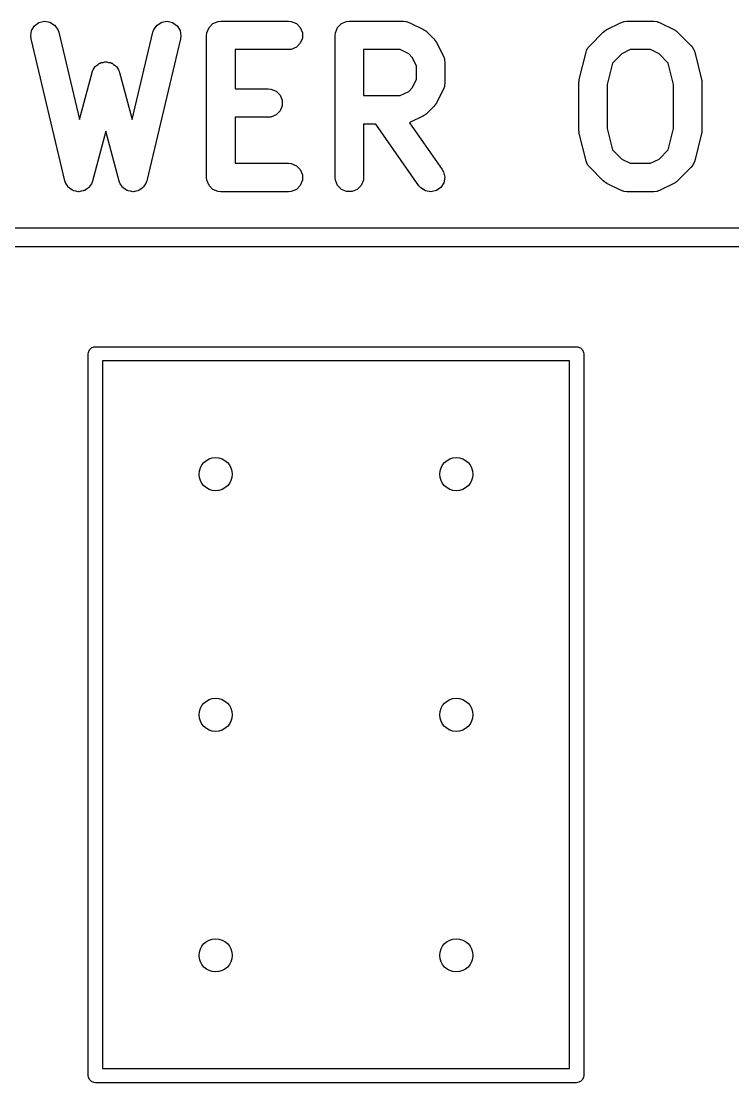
# Model space of a CAD drawing. Extents: x 0.27 to 3.33, y 0.21 to 2.59.
# Drawn here: x 1.7572 to 2.0529, y 0.257 to 0.6983 of the extents above; entities that cross this region are included whole.
import ezdxf

# ---------------------------------------------------------------- set-up
doc = ezdxf.new("R2010")
doc.units = 0
doc.header["$MEASUREMENT"] = 0
doc.layers.add('BLACK', color=7, linetype='CONTINUOUS')

msp = doc.modelspace()

# ---------------------------------------------------------------- linework, layer by layer
at = {"layer": 'BLACK', "linetype": 'CONTINUOUS'}
for p, q in [((1.76272, 0.69637), (1.76458, 0.69772)), ((1.76458, 0.69772), (1.76683, 0.69825)), ((1.76683, 0.69825), (1.7691, 0.69789)), ((1.7691, 0.69789), (1.77106, 0.69668)), ((1.81365, 0.69668), (1.81561, 0.69789)), ((1.81561, 0.69789), (1.81789, 0.69825)), ((1.81789, 0.69825), (1.82013, 0.69772)), ((1.82013, 0.69772), (1.82199, 0.69637)), ((1.83525, 0.69563), (1.83688, 0.69726)), ((1.83688, 0.69726), (1.83901, 0.69814)), ((1.83901, 0.69814), (1.84016, 0.69825)), ((1.84016, 0.69825), (1.86828, 0.69825)), ((1.86828, 0.69825), (1.86944, 0.69814)), ((1.86944, 0.69814), (1.87157, 0.69726)), ((1.87157, 0.69726), (1.87319, 0.69563)), ((1.88868, 0.69563), (1.89031, 0.69726)), ((1.89031, 0.69726), (1.89244, 0.69814)), ((1.89244, 0.69814), (1.89359, 0.69825)), ((1.89359, 0.69825), (1.91609, 0.69825)), ((1.91609, 0.69825), (1.91724, 0.69814)), ((1.91724, 0.69814), (1.91744, 0.69806)), ((1.91744, 0.69806), (1.91765, 0.69805)), ((1.91765, 0.69805), (1.91873, 0.69763)), ((1.91873, 0.69763), (1.92436, 0.69482)), ((2.00063, 0.69482), (2.00625, 0.69763)), ((2.00625, 0.69763), (2.00733, 0.69805)), ((2.00733, 0.69805), (2.00754, 0.69806)), ((2.00754, 0.69806), (2.00774, 0.69814)), ((2.00774, 0.69814), (2.00889, 0.69825)), ((2.00889, 0.69825), (2.02014, 0.69825)), ((2.02014, 0.69825), (2.02129, 0.69814)), ((2.02129, 0.69814), (2.02149, 0.69806)), ((2.02149, 0.69806), (2.0217, 0.69805)), ((2.0217, 0.69805), (2.02278, 0.69763)), ((2.02278, 0.69763), (2.02841, 0.69482)), ((1.76115, 0.69213), (1.76151, 0.6944)), ((1.76151, 0.6944), (1.76272, 0.69637)), ((1.77106, 0.69668), (1.77241, 0.69481)), ((1.77241, 0.69481), (1.77279, 0.69372)), ((1.77279, 0.69372), (1.78143, 0.65743)), ((1.80328, 0.65743), (1.81192, 0.69372)), ((1.81192, 0.69372), (1.8123, 0.69481)), ((1.8123, 0.69481), (1.81365, 0.69668)), ((1.82199, 0.69637), (1.8232, 0.6944)), ((1.8232, 0.6944), (1.82357, 0.69213)), ((1.83426, 0.69235), (1.83437, 0.6935)), ((1.83437, 0.6935), (1.83525, 0.69563)), ((1.87319, 0.69563), (1.87408, 0.6935)), ((1.87408, 0.6935), (1.87408, 0.6912)), ((1.88769, 0.69235), (1.8878, 0.6935)), ((1.8878, 0.6935), (1.88868, 0.69563)), ((1.92436, 0.69482), (1.92485, 0.69451)), ((1.92485, 0.69451), (1.925, 0.69445)), ((1.925, 0.69445), (1.92516, 0.69431)), ((1.92516, 0.69431), (1.92534, 0.6942)), ((1.92534, 0.6942), (1.92544, 0.69408)), ((1.92544, 0.69408), (1.92589, 0.69371)), ((1.92589, 0.69371), (1.9287, 0.6909)), ((1.99347, 0.68809), (1.99909, 0.69371)), ((1.99909, 0.69371), (1.99954, 0.69408)), ((1.99954, 0.69408), (1.99965, 0.6942)), ((1.99965, 0.6942), (1.99982, 0.69431)), ((1.99982, 0.69431), (1.99999, 0.69445)), ((1.99999, 0.69445), (2.00013, 0.69451)), ((2.00013, 0.69451), (2.00063, 0.69482)), ((2.02841, 0.69482), (2.0289, 0.69451)), ((2.0289, 0.69451), (2.02905, 0.69445)), ((2.02905, 0.69445), (2.02921, 0.69431)), ((2.02921, 0.69431), (2.02939, 0.6942)), ((2.02939, 0.6942), (2.02949, 0.69408)), ((2.02949, 0.69408), (2.02994, 0.69371)), ((2.02994, 0.69371), (2.03557, 0.68809)), ((1.7613, 0.69098), (1.76115, 0.69213)), ((1.77536, 0.63193), (1.7613, 0.69098)), ((1.82341, 0.69098), (1.80935, 0.63193)), ((1.82357, 0.69213), (1.82341, 0.69098)), ((1.83426, 0.63329), (1.83426, 0.69235)), ((1.87319, 0.68907), (1.87157, 0.68744)), ((1.87408, 0.6912), (1.87319, 0.68907)), ((1.88769, 0.63329), (1.88769, 0.69235)), ((1.9287, 0.6909), (1.92908, 0.69045)), ((1.92908, 0.69045), (1.92919, 0.69035)), ((1.92919, 0.69035), (1.9293, 0.69017)), ((1.9293, 0.69017), (1.92944, 0.69001)), ((1.92944, 0.69001), (1.9295, 0.68986)), ((1.9295, 0.68986), (1.92981, 0.68937)), ((1.92981, 0.68937), (1.93262, 0.68374)), ((1.86828, 0.68644), (1.84607, 0.68644)), ((1.84607, 0.68644), (1.84607, 0.67013)), ((1.86944, 0.68656), (1.86828, 0.68644)), ((1.87157, 0.68744), (1.86944, 0.68656)), ((1.9147, 0.68644), (1.8995, 0.68644)), ((1.8995, 0.68644), (1.8995, 0.66732)), ((1.91822, 0.68468), (1.9147, 0.68644)), ((1.91967, 0.68323), (1.91822, 0.68468)), ((1.9891, 0.6741), (1.99191, 0.68535)), ((1.99191, 0.68535), (1.9923, 0.68644)), ((1.9923, 0.68644), (1.99257, 0.68679)), ((1.99257, 0.68679), (1.99273, 0.68719)), ((1.99273, 0.68719), (1.99347, 0.68809)), ((2.00677, 0.68468), (2.00298, 0.68089)), ((2.01029, 0.68644), (2.00677, 0.68468)), ((2.01875, 0.68644), (2.01029, 0.68644)), ((2.02227, 0.68468), (2.01875, 0.68644)), ((2.02606, 0.68089), (2.02227, 0.68468)), ((2.03557, 0.68809), (2.0363, 0.68719)), ((2.0363, 0.68719), (2.03647, 0.68679)), ((2.03647, 0.68679), (2.03673, 0.68644)), ((2.03673, 0.68644), (2.03712, 0.68535)), ((2.03712, 0.68535), (2.03993, 0.6741)), ((1.78792, 0.67938), (1.78822, 0.67961)), ((1.78822, 0.67961), (1.78846, 0.67991)), ((1.78846, 0.67991), (1.78913, 0.6803)), ((1.78913, 0.6803), (1.78975, 0.68078)), ((1.78975, 0.68078), (1.79012, 0.68087)), ((1.79012, 0.68087), (1.79045, 0.68107)), ((1.79045, 0.68107), (1.79122, 0.68117)), ((1.79122, 0.68117), (1.79198, 0.68137)), ((1.79198, 0.68137), (1.79236, 0.68132)), ((1.79236, 0.68132), (1.79274, 0.68137)), ((1.79274, 0.68137), (1.79349, 0.68117)), ((1.79349, 0.68117), (1.79426, 0.68107)), ((1.79426, 0.68107), (1.79459, 0.68087)), ((1.79459, 0.68087), (1.79496, 0.68078)), ((1.79496, 0.68078), (1.79558, 0.6803)), ((1.79558, 0.6803), (1.79626, 0.67991)), ((1.79626, 0.67991), (1.79649, 0.67961)), ((1.79649, 0.67961), (1.79679, 0.67938)), ((1.92143, 0.67971), (1.91967, 0.68323)), ((1.92143, 0.67406), (1.92143, 0.67971)), ((1.93262, 0.68374), (1.93304, 0.68266)), ((1.93304, 0.68266), (1.93305, 0.68245)), ((1.93305, 0.68245), (1.93313, 0.68225)), ((1.93313, 0.68225), (1.93325, 0.6811)), ((1.93325, 0.6811), (1.93325, 0.67266)), ((2.00298, 0.68089), (2.00074, 0.67194)), ((2.0283, 0.67194), (2.02606, 0.68089)), ((1.78143, 0.65743), (1.78665, 0.677)), ((1.78665, 0.677), (1.78675, 0.67727)), ((1.78675, 0.67727), (1.78677, 0.67738)), ((1.78677, 0.67738), (1.78684, 0.67752)), ((1.78684, 0.67752), (1.78706, 0.67808)), ((1.78706, 0.67808), (1.78753, 0.6787)), ((1.78753, 0.6787), (1.78792, 0.67938)), ((1.79679, 0.67938), (1.79718, 0.6787)), ((1.79718, 0.6787), (1.79766, 0.67808)), ((1.79766, 0.67808), (1.79787, 0.67752)), ((1.79787, 0.67752), (1.79795, 0.67738)), ((1.79795, 0.67738), (1.79796, 0.67727)), ((1.79796, 0.67727), (1.79806, 0.677)), ((1.79806, 0.677), (1.80328, 0.65743)), ((1.91967, 0.67054), (1.92143, 0.67406)), ((1.93304, 0.6711), (1.93262, 0.67002)), ((1.93305, 0.67132), (1.93304, 0.6711)), ((1.93313, 0.67151), (1.93305, 0.67132)), ((1.93325, 0.67266), (1.93313, 0.67151)), ((1.98893, 0.67295), (1.989, 0.67338)), ((1.98895, 0.67287), (1.98893, 0.67295)), ((1.98893, 0.67266), (1.98895, 0.67287)), ((1.98893, 0.65298), (1.98893, 0.67266)), ((1.989, 0.67338), (1.98904, 0.67382)), ((1.98904, 0.67382), (1.98907, 0.6739)), ((1.98907, 0.6739), (1.9891, 0.6741)), ((2.00074, 0.67194), (2.00074, 0.65371)), ((2.0283, 0.65371), (2.0283, 0.67194)), ((2.03993, 0.6741), (2.03996, 0.6739)), ((2.03996, 0.6739), (2.03999, 0.67382)), ((2.03999, 0.67382), (2.04004, 0.67338)), ((2.04004, 0.67338), (2.0401, 0.67295)), ((2.0401, 0.67295), (2.04009, 0.67287)), ((2.04009, 0.67287), (2.04011, 0.67266)), ((2.04011, 0.67266), (2.04011, 0.65298)), ((1.84607, 0.67013), (1.85985, 0.67013)), ((1.85985, 0.67013), (1.861, 0.67002)), ((1.861, 0.67002), (1.86313, 0.66914)), ((1.86313, 0.66914), (1.86476, 0.66751)), ((1.86476, 0.66751), (1.86564, 0.66538)), ((1.8995, 0.66732), (1.9147, 0.66732)), ((1.9147, 0.66732), (1.91822, 0.66908)), ((1.91822, 0.66908), (1.91967, 0.67054)), ((1.93262, 0.67002), (1.92981, 0.6644)), ((1.86564, 0.66308), (1.86476, 0.66095)), ((1.86564, 0.66538), (1.86564, 0.66308)), ((1.9287, 0.66286), (1.92589, 0.66005)), ((1.92908, 0.66332), (1.9287, 0.66286)), ((1.92919, 0.66342), (1.92908, 0.66332)), ((1.9293, 0.6636), (1.92919, 0.66342)), ((1.92944, 0.66376), (1.9293, 0.6636)), ((1.9295, 0.6639), (1.92944, 0.66376)), ((1.92981, 0.6644), (1.9295, 0.6639)), ((1.85985, 0.65832), (1.84607, 0.65832)), ((1.84607, 0.65832), (1.84607, 0.6392)), ((1.861, 0.65844), (1.85985, 0.65832)), ((1.86313, 0.65932), (1.861, 0.65844)), ((1.86476, 0.66095), (1.86313, 0.65932)), ((1.92436, 0.65895), (1.91873, 0.65613)), ((1.92485, 0.65926), (1.92436, 0.65895)), ((1.925, 0.65932), (1.92485, 0.65926)), ((1.92516, 0.65945), (1.925, 0.65932)), ((1.92534, 0.65956), (1.92516, 0.65945)), ((1.92544, 0.65968), (1.92534, 0.65956)), ((1.92589, 0.66005), (1.92544, 0.65968)), ((1.90458, 0.65551), (1.8995, 0.65551)), ((1.8995, 0.65551), (1.8995, 0.63329)), ((1.9225, 0.62991), (1.90458, 0.65551)), ((1.91873, 0.65613), (1.9186, 0.65608)), ((1.9186, 0.65608), (1.93218, 0.63668)), ((2.00074, 0.65371), (2.00298, 0.64475)), ((2.02606, 0.64475), (2.0283, 0.65371)), ((1.79236, 0.65256), (1.78681, 0.63177)), ((1.7979, 0.63177), (1.79236, 0.65256)), ((1.98895, 0.65278), (1.98893, 0.65298)), ((1.98893, 0.65269), (1.98895, 0.65278)), ((1.989, 0.65226), (1.98893, 0.65269)), ((1.98904, 0.65183), (1.989, 0.65226)), ((1.98907, 0.65175), (1.98904, 0.65183)), ((1.9891, 0.65155), (1.98907, 0.65175)), ((1.99191, 0.6403), (1.9891, 0.65155)), ((2.03993, 0.65155), (2.03712, 0.6403)), ((2.03996, 0.65175), (2.03993, 0.65155)), ((2.03999, 0.65183), (2.03996, 0.65175)), ((2.04004, 0.65226), (2.03999, 0.65183)), ((2.0401, 0.65269), (2.04004, 0.65226)), ((2.04011, 0.65298), (2.04009, 0.65278)), ((2.04009, 0.65278), (2.0401, 0.65269)), ((2.00298, 0.64475), (2.00677, 0.64096)), ((2.02227, 0.64096), (2.02606, 0.64475)), ((1.9923, 0.63921), (1.99191, 0.6403)), ((2.00677, 0.64096), (2.01029, 0.6392)), ((2.01875, 0.6392), (2.02227, 0.64096)), ((2.03712, 0.6403), (2.03673, 0.63921)), ((1.84607, 0.6392), (1.86828, 0.6392)), ((1.86828, 0.6392), (1.86944, 0.63909)), ((1.86944, 0.63909), (1.87157, 0.6382)), ((1.87157, 0.6382), (1.87319, 0.63658)), ((1.87319, 0.63658), (1.87408, 0.63445)), ((1.93218, 0.63668), (1.93275, 0.63567)), ((1.93275, 0.63567), (1.93324, 0.63342)), ((1.99257, 0.63886), (1.9923, 0.63921)), ((1.99273, 0.63845), (1.99257, 0.63886)), ((1.99347, 0.63755), (1.99273, 0.63845)), ((1.99909, 0.63193), (1.99347, 0.63755)), ((2.01029, 0.6392), (2.01875, 0.6392)), ((2.03557, 0.63755), (2.02994, 0.63193)), ((2.0363, 0.63845), (2.03557, 0.63755)), ((2.03647, 0.63886), (2.0363, 0.63845)), ((2.03673, 0.63921), (2.03647, 0.63886)), ((1.7755, 0.63153), (1.77536, 0.63193)), ((1.77552, 0.63139), (1.7755, 0.63153)), ((1.77559, 0.63126), (1.77552, 0.63139)), ((1.77574, 0.63083), (1.77559, 0.63126)), ((1.78657, 0.63111), (1.78641, 0.63069)), ((1.78664, 0.63124), (1.78657, 0.63111)), ((1.78667, 0.63138), (1.78664, 0.63124)), ((1.78681, 0.63177), (1.78667, 0.63138)), ((1.79805, 0.63138), (1.7979, 0.63177)), ((1.79807, 0.63124), (1.79805, 0.63138)), ((1.79815, 0.63111), (1.79807, 0.63124)), ((1.79831, 0.63069), (1.79815, 0.63111)), ((1.80912, 0.63126), (1.80897, 0.63083)), ((1.80919, 0.63139), (1.80912, 0.63126)), ((1.80921, 0.63153), (1.80919, 0.63139)), ((1.80935, 0.63193), (1.80921, 0.63153)), ((1.83437, 0.63214), (1.83426, 0.63329)), ((1.83525, 0.63001), (1.83437, 0.63214)), ((1.87408, 0.63214), (1.87319, 0.63001)), ((1.87408, 0.63445), (1.87408, 0.63214)), ((1.8878, 0.63214), (1.88769, 0.63329)), ((1.88868, 0.63001), (1.8878, 0.63214)), ((1.89939, 0.63214), (1.8985, 0.63001)), ((1.8995, 0.63329), (1.89939, 0.63214)), ((1.93284, 0.63115), (1.93161, 0.62921)), ((1.93324, 0.63342), (1.93284, 0.63115)), ((1.99954, 0.63156), (1.99909, 0.63193)), ((1.99965, 0.63144), (1.99954, 0.63156)), ((1.99982, 0.63133), (1.99965, 0.63144)), ((1.99999, 0.6312), (1.99982, 0.63133)), ((2.00013, 0.63114), (1.99999, 0.6312)), ((2.00063, 0.63082), (2.00013, 0.63114)), ((2.0289, 0.63114), (2.02841, 0.63082)), ((2.02905, 0.6312), (2.0289, 0.63114)), ((2.02921, 0.63133), (2.02905, 0.6312)), ((2.02939, 0.63144), (2.02921, 0.63133)), ((2.02949, 0.63156), (2.02939, 0.63144)), ((2.02994, 0.63193), (2.02949, 0.63156)), ((1.77624, 0.63014), (1.77574, 0.63083)), ((1.77667, 0.6294), (1.77624, 0.63014)), ((1.77691, 0.62921), (1.77667, 0.6294)), ((1.77709, 0.62897), (1.77691, 0.62921)), ((1.77782, 0.62852), (1.77709, 0.62897)), ((1.7785, 0.62799), (1.77782, 0.62852)), ((1.7788, 0.62792), (1.7785, 0.62799)), ((1.77905, 0.62776), (1.7788, 0.62792)), ((1.7799, 0.62762), (1.77905, 0.62776)), ((1.78073, 0.6274), (1.7799, 0.62762)), ((1.78103, 0.62744), (1.78073, 0.6274)), ((1.78133, 0.62739), (1.78103, 0.62744)), ((1.78216, 0.62759), (1.78133, 0.62739)), ((1.78301, 0.6277), (1.78216, 0.62759)), ((1.78328, 0.62786), (1.78301, 0.6277)), ((1.78357, 0.62793), (1.78328, 0.62786)), ((1.78427, 0.62843), (1.78357, 0.62793)), ((1.78501, 0.62886), (1.78427, 0.62843)), ((1.78519, 0.6291), (1.78501, 0.62886)), ((1.78544, 0.62928), (1.78519, 0.6291)), ((1.78589, 0.63001), (1.78544, 0.62928)), ((1.78641, 0.63069), (1.78589, 0.63001)), ((1.79883, 0.63001), (1.79831, 0.63069)), ((1.79928, 0.62928), (1.79883, 0.63001)), ((1.79952, 0.6291), (1.79928, 0.62928)), ((1.79971, 0.62886), (1.79952, 0.6291)), ((1.80045, 0.62843), (1.79971, 0.62886)), ((1.80114, 0.62793), (1.80045, 0.62843)), ((1.80144, 0.62786), (1.80114, 0.62793)), ((1.8017, 0.6277), (1.80144, 0.62786)), ((1.80255, 0.62759), (1.8017, 0.6277)), ((1.80338, 0.62739), (1.80255, 0.62759)), ((1.80368, 0.62744), (1.80338, 0.62739)), ((1.80398, 0.6274), (1.80368, 0.62744)), ((1.80481, 0.62762), (1.80398, 0.6274)), ((1.80566, 0.62776), (1.80481, 0.62762)), ((1.80592, 0.62792), (1.80566, 0.62776)), ((1.80621, 0.62799), (1.80592, 0.62792)), ((1.80689, 0.62852), (1.80621, 0.62799)), ((1.80762, 0.62897), (1.80689, 0.62852)), ((1.8078, 0.62921), (1.80762, 0.62897)), ((1.80804, 0.6294), (1.8078, 0.62921)), ((1.80847, 0.63014), (1.80804, 0.6294)), ((1.80897, 0.63083), (1.80847, 0.63014)), ((1.83688, 0.62838), (1.83525, 0.63001)), ((1.83901, 0.6275), (1.83688, 0.62838)), ((1.84016, 0.62739), (1.83901, 0.6275)), ((1.86828, 0.62739), (1.84016, 0.62739)), ((1.86944, 0.6275), (1.86828, 0.62739)), ((1.87157, 0.62838), (1.86944, 0.6275)), ((1.87319, 0.63001), (1.87157, 0.62838)), ((1.89031, 0.62838), (1.88868, 0.63001)), ((1.89244, 0.6275), (1.89031, 0.62838)), ((1.89475, 0.6275), (1.89244, 0.6275)), ((1.89687, 0.62838), (1.89475, 0.6275)), ((1.8985, 0.63001), (1.89687, 0.62838)), ((1.92326, 0.62903), (1.9225, 0.62991)), ((1.9252, 0.62779), (1.92326, 0.62903)), ((1.92747, 0.62739), (1.9252, 0.62779)), ((1.92972, 0.62789), (1.92747, 0.62739)), ((1.93161, 0.62921), (1.92972, 0.62789)), ((2.00625, 0.62801), (2.00063, 0.63082)), ((2.00733, 0.6276), (2.00625, 0.62801)), ((2.00754, 0.62758), (2.00733, 0.6276)), ((2.00774, 0.6275), (2.00754, 0.62758)), ((2.00889, 0.62739), (2.00774, 0.6275)), ((2.02014, 0.62739), (2.00889, 0.62739)), ((2.02129, 0.6275), (2.02014, 0.62739)), ((2.02149, 0.62758), (2.02129, 0.6275)), ((2.0217, 0.6276), (2.02149, 0.62758)), ((2.02278, 0.62801), (2.0217, 0.6276)), ((2.02841, 0.63082), (2.02278, 0.62801)), ((0.27441, 0.6124), (3.32559, 0.6124)), ((3.32953, 0.60453), (1.1823, 0.60453)), ((1.78505, 0.56), (1.7851, 0.56058)), ((1.7851, 0.56058), (1.78554, 0.56164)), ((1.78554, 0.56164), (1.78636, 0.56246)), ((1.78636, 0.56246), (1.78742, 0.5629)), ((1.78742, 0.5629), (1.788, 0.56295)), ((1.788, 0.56295), (1.988, 0.56295)), ((1.988, 0.56295), (1.98858, 0.5629)), ((1.98858, 0.5629), (1.98964, 0.56246)), ((1.98964, 0.56246), (1.99046, 0.56164)), ((1.99046, 0.56164), (1.9909, 0.56058)), ((1.9909, 0.56058), (1.99095, 0.56)), ((1.78505, 0.26), (1.78505, 0.56)), ((1.79095, 0.55705), (1.79095, 0.26295)), ((1.98505, 0.55705), (1.79095, 0.55705)), ((1.98505, 0.26295), (1.98505, 0.55705)), ((1.99095, 0.56), (1.99095, 0.26)), ((1.79095, 0.26295), (1.98505, 0.26295)), ((1.7851, 0.25942), (1.78505, 0.26)), ((1.78554, 0.25836), (1.7851, 0.25942)), ((1.78636, 0.25754), (1.78554, 0.25836)), ((1.78742, 0.2571), (1.78636, 0.25754)), ((1.788, 0.25705), (1.78742, 0.2571)), ((1.988, 0.25705), (1.788, 0.25705)), ((1.98858, 0.2571), (1.988, 0.25705)), ((1.98964, 0.25754), (1.98858, 0.2571)), ((1.99046, 0.25836), (1.98964, 0.25754)), ((1.9909, 0.25942), (1.99046, 0.25836)), ((1.99095, 0.26), (1.9909, 0.25942))]:
    msp.add_line(p, q, dxfattribs=at)
at = {"layer": 'BLACK'}
for centre in [(1.838, 0.51), (1.938, 0.51), (1.838, 0.41), (1.938, 0.41), (1.838, 0.31), (1.938, 0.31)]:
    msp.add_circle(centre, 0.00689, dxfattribs=at)

doc.saveas('drawing.dxf')
